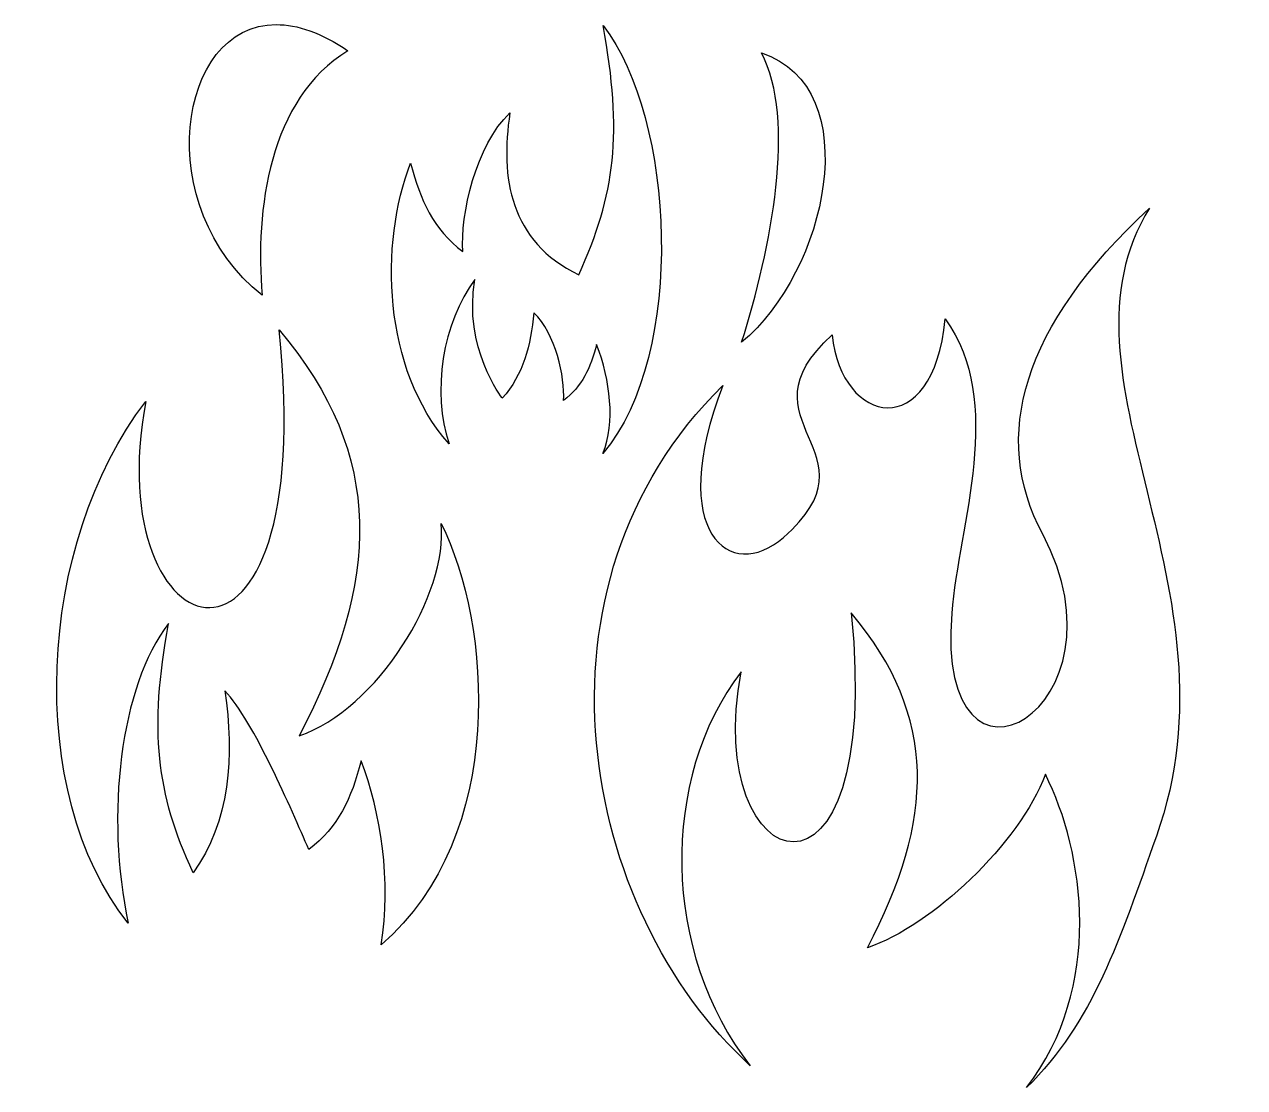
# Model space of a CAD drawing. Header units: centimetres. Extents: x -10.5 to 11.3, y -8.9 to 10.1.
import ezdxf

# ---------------------------------------------------------------- set-up
doc = ezdxf.new("R2010")
doc.units = ezdxf.units.CM
doc.header["$MEASUREMENT"] = 0
doc.layers.add('Layer 1', color=7, linetype='Continuous')

msp = doc.modelspace()

# ---------------------------------------------------------------- linework, layer by layer
at = {"layer": 'Layer 1'}
for points, knots in [([(-5.99047, 10.06495), (-7.77586, 10.0679), (-8.21104, 6.80031), (-6.24483, 5.24465), (-6.24483, 5.24465), (-6.3672, 6.75722), (-6.12676, 8.74514), (-4.71358, 9.59588), (-4.71358, 9.59588), (-5.19105, 9.92277), (-5.61998, 10.06437), (-5.99051, 10.065), (-5.99051, 10.065), (-5.99051, 10.065), (-5.99047, 10.06495), (-5.99047, 10.06495)], [0, 0, 0, 0, 0.2, 0.2, 0.2, 0.2, 0.4, 0.4, 0.4, 0.4, 0.6, 0.6, 0.6, 0.6, 1, 1, 1, 1]), ([(-0.16602, 10.04652), (0.17807, 8.13083), (0.05211, 7.03522), (-0.60351, 5.60834), (-0.60351, 5.60834), (-1.83165, 6.20135), (-2.00349, 7.34026), (-1.82904, 8.49027), (-1.82904, 8.49027), (-2.43584, 7.92294), (-2.71583, 6.66954), (-2.66582, 6.02079), (-2.66582, 6.02079), (-3.19486, 6.42063), (-3.424, 6.93238), (-3.59874, 7.59817), (-3.59874, 7.59817), (-4.15131, 6.15868), (-4.10083, 3.93272), (-2.91351, 2.59865), (-2.91351, 2.59865), (-3.22353, 3.50509), (-3.03179, 4.76638), (-2.45093, 5.52144), (-2.45093, 5.52144), (-2.6681, 4.3127), (-1.96473, 3.41038), (-1.96473, 3.41038), (-1.96473, 3.41038), (-1.58914, 3.82236), (-1.45973, 4.35747), (-1.40204, 4.92843), (-1.40204, 4.92843), (-1.01915, 4.57042), (-0.84205, 3.7802), (-0.87368, 3.37083), (-0.87368, 3.37083), (-0.53971, 3.62321), (-0.39465, 3.94558), (-0.28459, 4.36574), (-0.28459, 4.36574), (-0.0377, 3.72268), (0.05107, 2.98794), (-0.17124, 2.42348), (-0.17124, 2.42348), (1.32522, 4.20622), (1.10329, 8.3967), (-0.16597, 10.04661), (-0.16597, 10.04661), (-0.16597, 10.04661), (-0.16602, 10.04652), (-0.16602, 10.04652)], [0, 0, 0, 0, 0.07142857, 0.07142857, 0.07142857, 0.07142857, 0.14285714, 0.14285714, 0.14285714, 0.14285714, 0.21428571, 0.21428571, 0.21428571, 0.21428571, 0.28571429, 0.28571429, 0.28571429, 0.28571429, 0.35714286, 0.35714286, 0.35714286, 0.35714286, 0.42857143, 0.42857143, 0.42857143, 0.42857143, 0.5, 0.5, 0.5, 0.5, 0.57142857, 0.57142857, 0.57142857, 0.57142857, 0.64285714, 0.64285714, 0.64285714, 0.64285714, 0.71428571, 0.71428571, 0.71428571, 0.71428571, 0.78571429, 0.78571429, 0.78571429, 0.78571429, 0.85714286, 0.85714286, 0.85714286, 0.85714286, 1, 1, 1, 1]), ([(2.65131, 9.5642), (3.28058, 8.36857), (2.83145, 6.08859), (2.29815, 4.40524), (2.29815, 4.40524), (3.81801, 5.661), (4.54503, 8.93104), (2.65131, 9.5642)], [0, 0, 0, 0, 0.33333333, 0.33333333, 0.33333333, 0.33333333, 1, 1, 1, 1]), ([(9.56686, 6.79697), (7.29371, 4.69532), (6.73376, 2.72945), (7.66272, 0.98698), (7.66272, 0.98698), (9.31579, -2.1138), (5.73944, -4.17269), (6.04178, -0.42168), (6.04178, -0.42168), (6.17022, 1.16987), (6.99899, 3.34814), (5.92455, 4.82165), (5.92455, 4.82165), (5.71641, 2.59577), (4.07485, 2.92097), (3.91229, 4.53828), (3.91229, 4.53828), (2.18678, 2.9709), (4.80811, 2.46518), (3.04397, 0.929), (3.04397, 0.929), (2.09983, 0.10685), (0.95092, 1.0065), (1.96207, 3.63576), (1.96207, 3.63576), (-1.66282, 0.05203), (-0.57222, -5.71431), (2.45366, -8.47969), (2.45366, -8.47969), (0.87126, -6.47389), (0.83504, -3.35552), (2.29026, -1.46399), (2.29026, -1.46399), (1.58546, -5.19333), (4.84408, -6.16264), (4.25107, -0.41502), (4.25107, -0.41502), (5.81487, -2.27311), (5.73311, -4.09991), (4.54228, -6.37913), (4.54228, -6.37913), (5.69035, -5.98832), (7.24963, -4.52433), (7.71011, -3.28906), (7.71011, -3.28906), (8.41035, -4.67651), (8.75377, -7.08477), (7.37538, -8.86974), (7.37538, -8.86974), (8.56641, -7.70536), (9.03743, -6.22981), (9.68804, -4.39336), (9.68804, -4.39336), (11.26006, 0.04398), (7.7185, 3.8127), (9.56681, 6.79696), (9.56681, 6.79696), (9.56681, 6.79696), (9.56686, 6.79697), (9.56686, 6.79697)], [0, 0, 0, 0, 0.0625, 0.0625, 0.0625, 0.0625, 0.125, 0.125, 0.125, 0.125, 0.1875, 0.1875, 0.1875, 0.1875, 0.25, 0.25, 0.25, 0.25, 0.3125, 0.3125, 0.3125, 0.3125, 0.375, 0.375, 0.375, 0.375, 0.4375, 0.4375, 0.4375, 0.4375, 0.5, 0.5, 0.5, 0.5, 0.5625, 0.5625, 0.5625, 0.5625, 0.625, 0.625, 0.625, 0.625, 0.6875, 0.6875, 0.6875, 0.6875, 0.75, 0.75, 0.75, 0.75, 0.8125, 0.8125, 0.8125, 0.8125, 0.875, 0.875, 0.875, 0.875, 1, 1, 1, 1]), ([(-5.9378, 4.62532), (-5.21875, -2.34391), (-9.16955, -1.16831), (-8.31498, 3.35366), (-8.31498, 3.35366), (-10.26272, 0.82202), (-10.47862, -3.63028), (-8.62863, -5.94168), (-8.62863, -5.94168), (-9.03977, -4.02025), (-8.77284, -1.72269), (-7.91177, -0.60347), (-7.91177, -0.60347), (-8.25586, -2.51916), (-8.12995, -3.61481), (-7.47428, -5.04165), (-7.47428, -5.04165), (-6.81659, -4.14853), (-6.73449, -2.94995), (-6.90898, -1.79999), (-6.90898, -1.79999), (-6.38327, -2.35378), (-5.72322, -3.9202), (-5.41202, -4.62921), (-5.41202, -4.62921), (-4.88281, -4.22946), (-4.65342, -3.71783), (-4.47905, -3.05192), (-4.47905, -3.05192), (-4.12863, -3.96452), (-3.93795, -5.20072), (-4.12189, -6.32521), (-4.12189, -6.32521), (-1.8638, -4.37975), (-2.1596, -0.59627), (-3.05449, 1.17672), (-3.05449, 1.17672), (-2.92124, -0.06618), (-4.19248, -2.1325), (-5.58457, -2.60659), (-5.58457, -2.60659), (-4.14074, 0.1571), (-4.04164, 2.37218), (-5.93777, 4.6253), (-5.93777, 4.6253), (-5.93777, 4.6253), (-5.9378, 4.62532), (-5.9378, 4.62532)], [0, 0, 0, 0, 0.07692308, 0.07692308, 0.07692308, 0.07692308, 0.15384615, 0.15384615, 0.15384615, 0.15384615, 0.23076923, 0.23076923, 0.23076923, 0.23076923, 0.30769231, 0.30769231, 0.30769231, 0.30769231, 0.38461538, 0.38461538, 0.38461538, 0.38461538, 0.46153846, 0.46153846, 0.46153846, 0.46153846, 0.53846154, 0.53846154, 0.53846154, 0.53846154, 0.61538462, 0.61538462, 0.61538462, 0.61538462, 0.69230769, 0.69230769, 0.69230769, 0.69230769, 0.76923077, 0.76923077, 0.76923077, 0.76923077, 0.84615385, 0.84615385, 0.84615385, 0.84615385, 1, 1, 1, 1])]:
    msp.add_open_spline(points, degree=3, knots=knots, dxfattribs=at)

doc.saveas('drawing.dxf')
